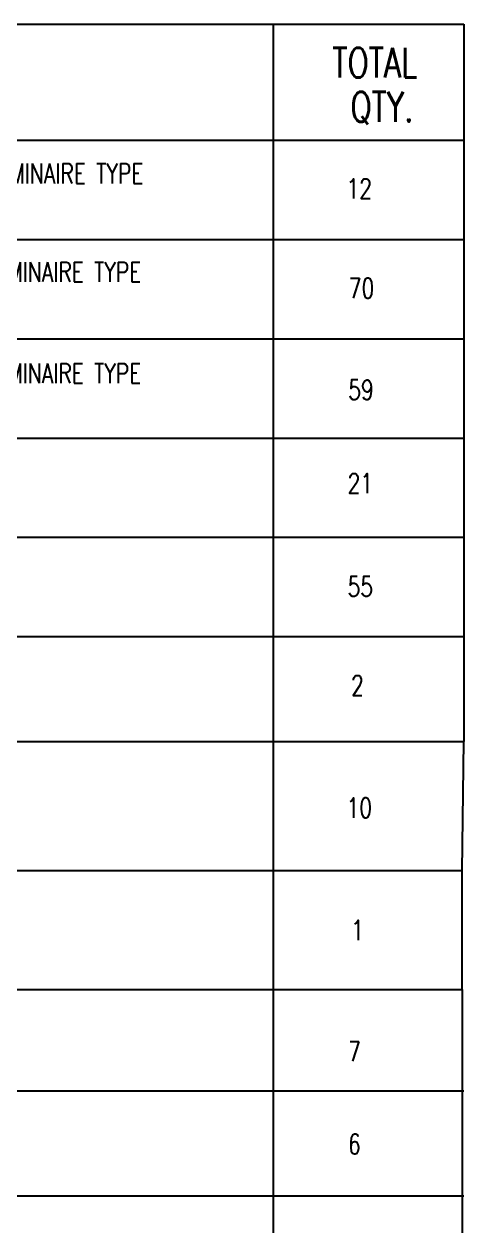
# Model space of a CAD drawing. Header units: inches. Extents: x 16928 to 514628, y -1471 to 241387.
# Drawn here: x 91134 to 95567, y 13653 to 25763 of the extents above; entities that cross this region are included whole.
import ezdxf

# ---------------------------------------------------------------- set-up
doc = ezdxf.new("R2010")
doc.units = ezdxf.units.IN
doc.header["$MEASUREMENT"] = 0
doc.layers.add('ELECT', color=6, linetype='Continuous')
doc.layers.add('FF-TEXT', color=7, linetype='Continuous')
doc.styles.add('ROMANS', font='ROMANS', dxfattribs={"width": 0.7})

msp = doc.modelspace()

# ---------------------------------------------------------------- linework, layer by layer
for p, q in [((93646, 19592), (93646, 18535)), ((95567, 19592), (95567, 18535)), ((82739, 18535), (95567, 18535)), ((93646, 18535), (93646, 17233)), ((95549, 17233), (95567, 18535)), ((82739, 17233), (95549, 17233)), ((93646, 17233), (93646, 16035)), ((95549, 16035), (95549, 17233)), ((82739, 16035), (95549, 16035)), ((93646, 16035), (93646, 11456)), ((95549, 16035), (95549, 11456)), ((82739, 13957), (95567, 13957))]:
    msp.add_line(p, q)
at = {"layer": 'ELECT', "color": 7}
for p, q in [((82739, 25763), (95567, 25763)), ((95567, 25763), (95567, 19592)), ((82739, 24592), (95567, 24592)), ((82739, 23592), (95567, 23592)), ((82739, 22592), (95567, 22592)), ((82739, 21592), (95567, 21592)), ((82739, 20592), (95567, 20592)), ((82739, 19592), (95567, 19592)), ((82739, 15013), (95567, 15013))]:
    msp.add_line(p, q, dxfattribs=at)
at = {"layer": 'FF-TEXT'}
msp.add_line((93646, 25763), (93646, 19592), dxfattribs=at)

# ---------------------------------------------------------------- texts
at = {"layer": 'ELECT', "color": 1, "style": 'ROMANS', "width": 0.75}
for s, p in [('TOTAL', (94241, 25223)), ('QTY.', (94424, 24779))]:
    msp.add_text(s, height=300, dxfattribs=at).set_placement(p)
at = {"layer": 'ELECT', "color": 7, "style": 'ROMANS', "width": 0.75}
for s, p in [('1 X 18W T8 ESSENTIAL CEILING MOUNTED CHANNEL LUMINAIRE TYPE  ', (85400, 24157)), ('12', (94383, 24005)), ('2 X 36W T8 ESSENTIAL CEILING MOUNTED CHANNEL LUMINAIRE TYPE ', (85379, 23165)), ('70', (94406, 23002)), ('1 X 36W T8 ESSENTIAL CEILING MOUNTED CHANNEL LUMINAIRE TYPE  ', (85379, 22143)), ('59', (94401, 21978)), ('21', (94394, 21035)), ('55', (94394, 19995)), ('2', (94430, 18999)), ('10', (94383, 17766)), ('1', (94430, 16533)), ('7', (94400, 15313)), ('6', (94400, 14378))]:
    msp.add_text(s, height=200, dxfattribs=at).set_placement(p)

doc.saveas('drawing.dxf')
